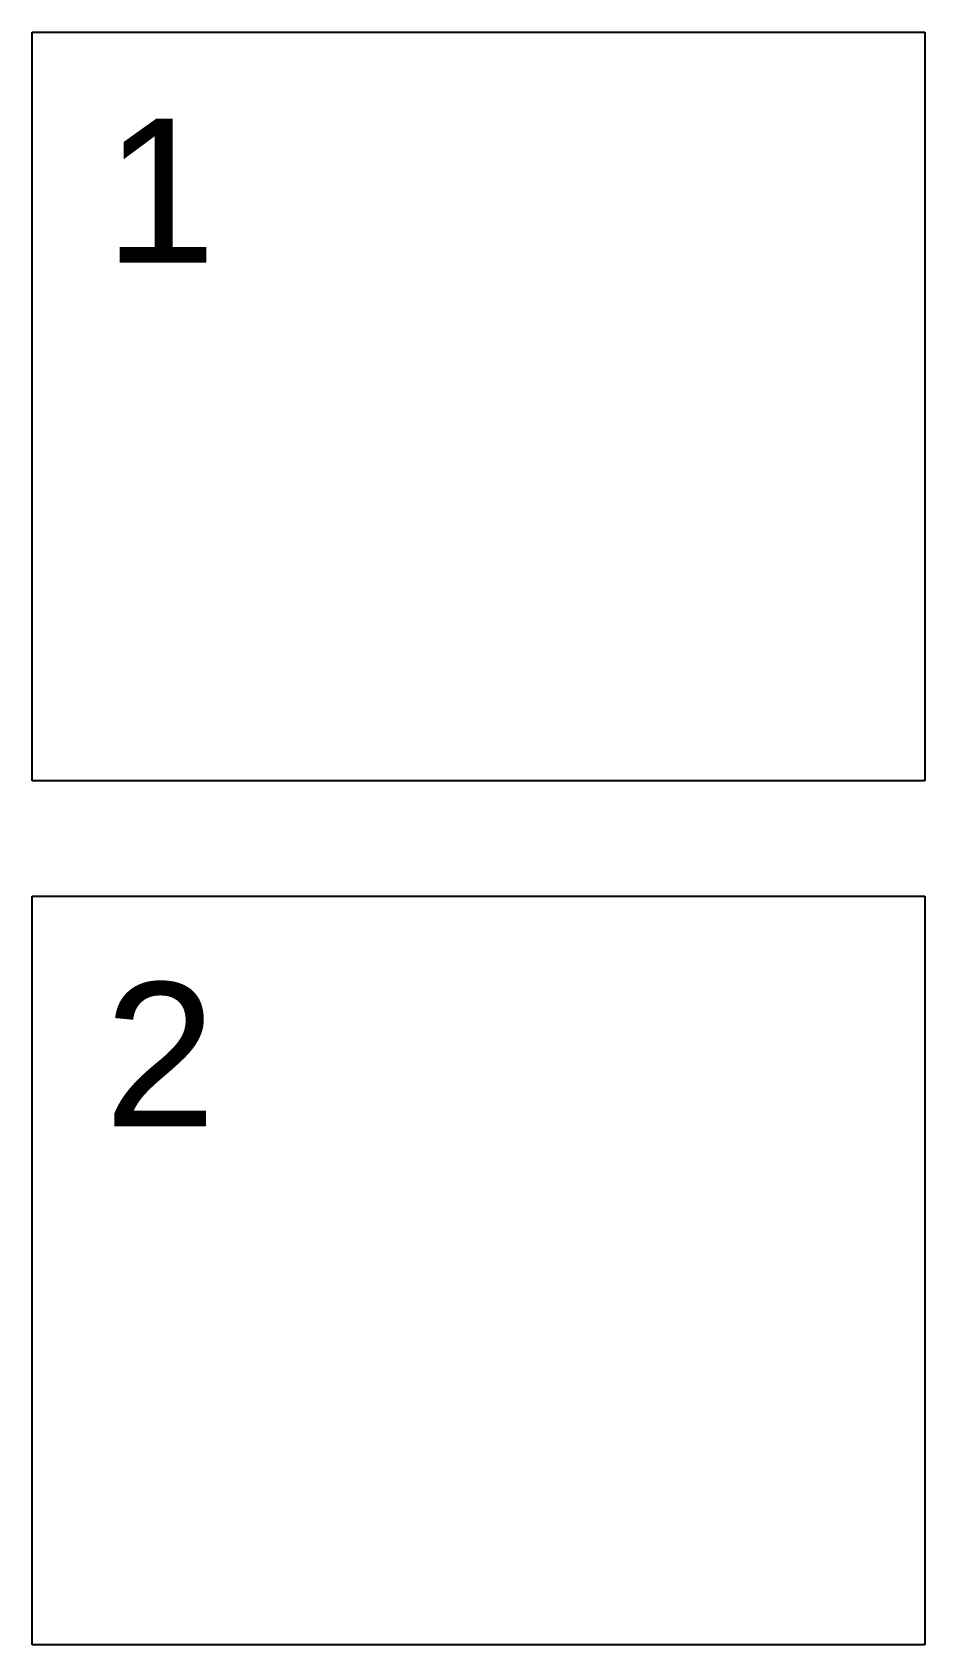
# Model space of a CAD drawing. Header units: millimetres. Extents: x 11.5 to 42.5, y 11 to 67.
import ezdxf
from ezdxf.enums import TextEntityAlignment as Align

# ---------------------------------------------------------------- set-up
doc = ezdxf.new("R2010")
doc.units = ezdxf.units.MM
doc.layers.get('0').update_dxf_attribs({"lineweight": 25, "true_color": 0xffffff})
doc.styles.add('textstyle11', font='Arial.ttf')
doc.styles.add('textstyle12', font='')
doc.styles.add('textstyle13', font='')
doc.styles.get('textstyle12').set_extended_font_data('Arial')
doc.styles.get('textstyle13').set_extended_font_data('Arial')

# ---------------------------------------------------------------- blocks, each defined once
blk = doc.blocks.new('block 1')
for p, q in [((1.5, 27), (32.5, 27)), ((1.5, 1), (1.5, 27)), ((32.5, 27), (32.5, 1)), ((32.5, 1), (1.5, 1))]:
    blk.add_line(p, q)
at = {"style": 'textstyle13'}
blk.add_attdef('MyAttribute', text='', height=5, dxfattribs=at).set_placement((4, 24), align=Align.TOP_LEFT)

msp = doc.modelspace()

# ---------------------------------------------------------------- block references
ref = msp.add_blockref('block 1', (10, 40))
ref.add_attrib('MyAttribute', '1', dxfattribs={"height": 5, "style": 'textstyle11'}).set_placement((14, 64), align=Align.TOP_LEFT)
ref = msp.add_blockref('block 1', (10, 10))
ref.add_attrib('MyAttribute', '2', dxfattribs={"height": 5, "style": 'textstyle12'}).set_placement((14, 34), align=Align.TOP_LEFT)

doc.saveas('drawing.dxf')
